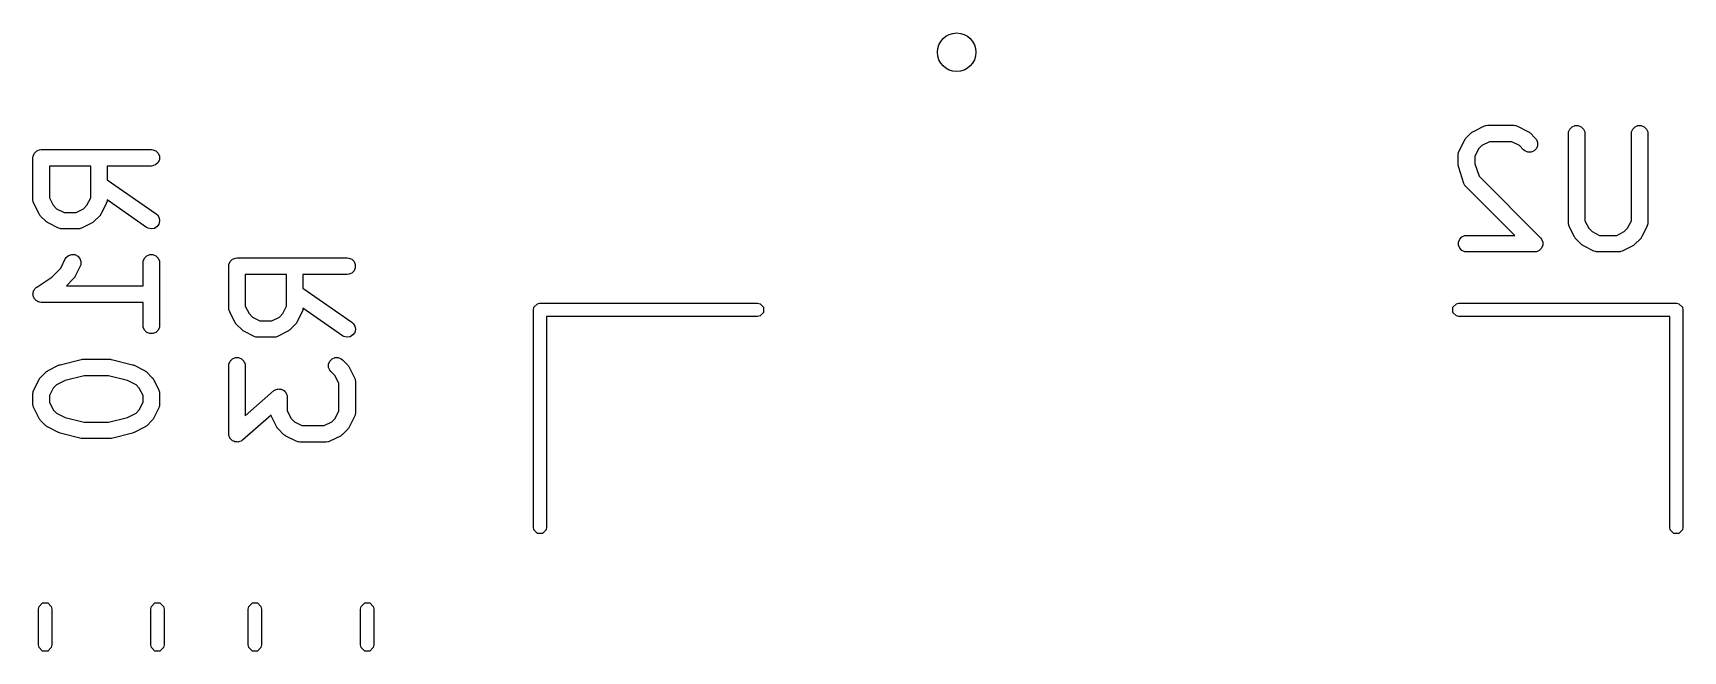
# Model space of a CAD drawing. Extents: x 0.01 to 1.15, y -0.01 to 0.6.
# Drawn here: x 0.556 to 1.146, y 0.376 to 0.597 of the extents above; entities that cross this region are included whole.
import ezdxf

# ---------------------------------------------------------------- set-up
doc = ezdxf.new("R2010")
doc.units = 0
doc.header["$MEASUREMENT"] = 0
doc.layers.add('BLACK', color=7, linetype='CONTINUOUS')

msp = doc.modelspace()

# ---------------------------------------------------------------- linework, layer by layer
at = {"layer": 'BLACK', "linetype": 'CONTINUOUS'}
for p, q in [((1.06792, 0.5598), (1.06979, 0.56168)), ((1.06979, 0.56168), (1.07002, 0.56186)), ((1.07002, 0.56186), (1.07007, 0.56192)), ((1.07007, 0.56192), (1.07016, 0.56198)), ((1.07016, 0.56198), (1.07024, 0.56204)), ((1.07024, 0.56204), (1.07031, 0.56207)), ((1.07031, 0.56207), (1.07056, 0.56223)), ((1.07056, 0.56223), (1.07431, 0.5641)), ((1.07431, 0.5641), (1.07485, 0.56431)), ((1.07485, 0.56431), (1.07495, 0.56432)), ((1.07495, 0.56432), (1.07505, 0.56436)), ((1.07505, 0.56436), (1.07563, 0.56442)), ((1.07563, 0.56442), (1.085, 0.56442)), ((1.085, 0.56442), (1.08558, 0.56436)), ((1.08558, 0.56436), (1.08568, 0.56432)), ((1.08568, 0.56432), (1.08578, 0.56431)), ((1.08578, 0.56431), (1.08632, 0.5641)), ((1.08632, 0.5641), (1.09007, 0.56223)), ((1.09007, 0.56223), (1.09032, 0.56207)), ((1.09032, 0.56207), (1.09039, 0.56204)), ((1.09039, 0.56204), (1.09047, 0.56198)), ((1.09047, 0.56198), (1.09056, 0.56192)), ((1.09056, 0.56192), (1.09061, 0.56186)), ((1.09061, 0.56186), (1.09084, 0.56168)), ((1.09084, 0.56168), (1.09271, 0.5598)), ((1.10455, 0.56146), (1.1046, 0.56204)), ((1.10455, 0.52959), (1.10455, 0.56146)), ((1.1046, 0.56204), (1.10504, 0.5631)), ((1.10504, 0.5631), (1.10586, 0.56392)), ((1.10586, 0.56392), (1.10692, 0.56436)), ((1.10692, 0.56436), (1.10808, 0.56436)), ((1.10808, 0.56436), (1.10914, 0.56392)), ((1.10914, 0.56392), (1.10995, 0.5631)), ((1.10995, 0.5631), (1.1104, 0.56204)), ((1.1104, 0.56204), (1.11045, 0.56146)), ((1.11045, 0.56146), (1.11045, 0.53029)), ((1.12704, 0.56146), (1.1271, 0.56204)), ((1.12704, 0.53029), (1.12704, 0.56146)), ((1.1271, 0.56204), (1.12754, 0.5631)), ((1.12754, 0.5631), (1.12836, 0.56392)), ((1.12836, 0.56392), (1.12942, 0.56436)), ((1.12942, 0.56436), (1.13057, 0.56436)), ((1.13057, 0.56436), (1.13164, 0.56392)), ((1.13164, 0.56392), (1.13245, 0.5631)), ((1.13245, 0.5631), (1.13289, 0.56204)), ((1.13289, 0.56204), (1.13295, 0.56146)), ((1.13295, 0.56146), (1.13295, 0.52959)), ((0.55608, 0.55445), (0.5569, 0.55526)), ((0.5569, 0.55526), (0.55796, 0.5557)), ((0.55796, 0.5557), (0.55854, 0.55576)), ((0.55854, 0.55576), (0.59791, 0.55576)), ((0.59791, 0.55576), (0.59848, 0.5557)), ((0.59848, 0.5557), (0.59955, 0.55526)), ((0.59955, 0.55526), (0.60036, 0.55445)), ((1.06518, 0.55396), (1.06523, 0.55454)), ((1.06523, 0.55454), (1.06527, 0.55464)), ((1.06527, 0.55464), (1.06528, 0.55474)), ((1.06528, 0.55474), (1.06549, 0.55529)), ((1.06549, 0.55529), (1.06736, 0.55903)), ((1.06736, 0.55903), (1.06752, 0.55928)), ((1.06752, 0.55928), (1.06755, 0.55935)), ((1.06755, 0.55935), (1.06762, 0.55944)), ((1.06762, 0.55944), (1.06767, 0.55952)), ((1.06767, 0.55952), (1.06773, 0.55958)), ((1.06773, 0.55958), (1.06792, 0.5598)), ((1.07243, 0.55597), (1.07108, 0.55327)), ((1.07363, 0.55716), (1.07243, 0.55597)), ((1.07633, 0.55851), (1.07363, 0.55716)), ((1.0843, 0.55851), (1.07633, 0.55851)), ((1.087, 0.55716), (1.0843, 0.55851)), ((1.08854, 0.55563), (1.087, 0.55716)), ((1.08899, 0.55526), (1.08854, 0.55563)), ((1.09005, 0.55482), (1.08899, 0.55526)), ((1.0912, 0.55482), (1.09005, 0.55482)), ((1.09227, 0.55526), (1.0912, 0.55482)), ((1.09308, 0.55607), (1.09227, 0.55526)), ((1.09271, 0.5598), (1.09308, 0.55935)), ((1.09308, 0.55935), (1.09352, 0.55829)), ((1.09352, 0.55714), (1.09308, 0.55607)), ((1.09352, 0.55829), (1.09352, 0.55714)), ((0.55558, 0.55281), (0.55564, 0.55338)), ((0.55558, 0.53781), (0.55558, 0.55281)), ((0.55564, 0.55338), (0.55608, 0.55445)), ((0.57621, 0.54985), (0.56149, 0.54985)), ((0.56149, 0.54985), (0.56149, 0.53851)), ((0.57621, 0.53851), (0.57621, 0.54985)), ((0.59791, 0.54985), (0.58211, 0.54985)), ((0.58211, 0.54985), (0.58211, 0.54497)), ((0.59848, 0.54991), (0.59791, 0.54985)), ((0.59955, 0.55035), (0.59848, 0.54991)), ((0.60036, 0.55117), (0.59955, 0.55035)), ((0.60036, 0.55445), (0.6008, 0.55338)), ((0.6008, 0.55223), (0.60036, 0.55117)), ((0.6008, 0.55338), (0.6008, 0.55223)), ((1.06518, 0.55022), (1.06518, 0.55396)), ((1.0652, 0.54992), (1.06518, 0.55022)), ((1.0652, 0.54985), (1.0652, 0.54992)), ((1.06522, 0.54974), (1.0652, 0.54985)), ((1.06523, 0.54964), (1.06522, 0.54974)), ((1.06526, 0.54957), (1.06523, 0.54964)), ((1.06533, 0.54928), (1.06526, 0.54957)), ((1.0672, 0.54366), (1.06533, 0.54928)), ((1.07108, 0.55327), (1.07108, 0.55069)), ((1.07108, 0.55069), (1.07258, 0.54619)), ((0.58211, 0.54497), (0.5996, 0.53273)), ((1.06744, 0.54313), (1.0672, 0.54366)), ((1.06751, 0.54305), (1.06744, 0.54313)), ((1.06755, 0.54295), (1.06751, 0.54305)), ((1.06792, 0.5425), (1.06755, 0.54295)), ((1.07258, 0.54619), (1.09459, 0.52418)), ((0.55564, 0.53723), (0.55558, 0.53781)), ((0.55568, 0.53713), (0.55564, 0.53723)), ((0.55569, 0.53703), (0.55568, 0.53713)), ((0.5559, 0.53649), (0.55569, 0.53703)), ((0.56149, 0.53851), (0.56284, 0.53581)), ((0.57486, 0.53581), (0.57621, 0.53851)), ((0.58201, 0.53703), (0.5818, 0.53649)), ((0.58205, 0.53723), (0.58201, 0.53713)), ((0.58201, 0.53713), (0.58201, 0.53703)), ((0.58211, 0.53776), (0.58205, 0.53723)), ((0.59621, 0.52789), (0.58211, 0.53776)), ((1.08537, 0.52505), (1.06792, 0.5425)), ((0.55777, 0.53274), (0.5559, 0.53649)), ((0.55793, 0.53249), (0.55777, 0.53274)), ((0.55796, 0.53242), (0.55793, 0.53249)), ((0.55802, 0.53234), (0.55796, 0.53242)), ((0.55808, 0.53225), (0.55802, 0.53234)), ((0.55814, 0.5322), (0.55808, 0.53225)), ((0.55832, 0.53197), (0.55814, 0.5322)), ((0.5602, 0.5301), (0.55832, 0.53197)), ((0.56284, 0.53581), (0.56403, 0.53461)), ((0.56403, 0.53461), (0.56673, 0.53326)), ((0.56673, 0.53326), (0.57096, 0.53326)), ((0.57096, 0.53326), (0.57366, 0.53461)), ((0.57366, 0.53461), (0.57486, 0.53581)), ((0.57937, 0.53197), (0.5775, 0.5301)), ((0.57956, 0.5322), (0.57937, 0.53197)), ((0.57962, 0.53225), (0.57956, 0.5322)), ((0.57967, 0.53234), (0.57962, 0.53225)), ((0.57974, 0.53242), (0.57967, 0.53234)), ((0.57977, 0.53249), (0.57974, 0.53242)), ((0.57992, 0.53274), (0.57977, 0.53249)), ((0.5818, 0.53649), (0.57992, 0.53274)), ((0.5996, 0.53273), (0.60004, 0.53235)), ((0.60004, 0.53235), (0.60066, 0.53138)), ((0.60066, 0.53138), (0.60086, 0.53025)), ((0.56042, 0.52991), (0.5602, 0.5301)), ((0.56048, 0.52985), (0.56042, 0.52991)), ((0.56056, 0.5298), (0.56048, 0.52985)), ((0.56065, 0.52973), (0.56056, 0.5298)), ((0.56072, 0.5297), (0.56065, 0.52973)), ((0.56097, 0.52954), (0.56072, 0.5297)), ((0.56471, 0.52767), (0.56097, 0.52954)), ((0.56526, 0.52746), (0.56471, 0.52767)), ((0.56536, 0.52745), (0.56526, 0.52746)), ((0.56546, 0.52741), (0.56536, 0.52745)), ((0.56604, 0.52736), (0.56546, 0.52741)), ((0.57166, 0.52736), (0.56604, 0.52736)), ((0.57224, 0.52741), (0.57166, 0.52736)), ((0.57233, 0.52745), (0.57224, 0.52741)), ((0.57244, 0.52746), (0.57233, 0.52745)), ((0.57298, 0.52767), (0.57244, 0.52746)), ((0.57673, 0.52954), (0.57298, 0.52767)), ((0.57698, 0.5297), (0.57673, 0.52954)), ((0.57705, 0.52973), (0.57698, 0.5297)), ((0.57713, 0.5298), (0.57705, 0.52973)), ((0.57722, 0.52985), (0.57713, 0.5298)), ((0.57727, 0.52991), (0.57722, 0.52985)), ((0.5775, 0.5301), (0.57727, 0.52991)), ((0.59672, 0.52761), (0.59621, 0.52789)), ((0.59784, 0.52736), (0.59672, 0.52761)), ((0.59898, 0.52756), (0.59784, 0.52736)), ((0.59995, 0.52818), (0.59898, 0.52756)), ((0.60061, 0.52912), (0.59995, 0.52818)), ((0.60086, 0.53025), (0.60061, 0.52912)), ((1.06755, 0.52499), (1.06813, 0.52505)), ((1.06813, 0.52505), (1.08537, 0.52505)), ((1.1046, 0.52902), (1.10455, 0.52959)), ((1.10464, 0.52892), (1.1046, 0.52902)), ((1.10465, 0.52881), (1.10464, 0.52892)), ((1.10486, 0.52827), (1.10465, 0.52881)), ((1.10673, 0.52452), (1.10486, 0.52827)), ((1.11045, 0.53029), (1.1118, 0.52759)), ((1.1118, 0.52759), (1.113, 0.5264)), ((1.113, 0.5264), (1.1157, 0.52505)), ((1.1157, 0.52505), (1.1218, 0.52505)), ((1.1218, 0.52505), (1.1245, 0.5264)), ((1.1245, 0.5264), (1.12569, 0.52759)), ((1.12569, 0.52759), (1.12704, 0.53029)), ((1.13264, 0.52827), (1.13076, 0.52452)), ((1.13284, 0.52881), (1.13264, 0.52827)), ((1.13285, 0.52892), (1.13284, 0.52881)), ((1.13289, 0.52902), (1.13285, 0.52892)), ((1.13295, 0.52959), (1.13289, 0.52902)), ((1.06523, 0.52267), (1.06567, 0.52373)), ((1.06523, 0.52152), (1.06523, 0.52267)), ((1.06567, 0.52045), (1.06523, 0.52152)), ((1.06567, 0.52373), (1.06649, 0.52455)), ((1.06649, 0.51964), (1.06567, 0.52045)), ((1.06649, 0.52455), (1.06755, 0.52499)), ((1.06755, 0.5192), (1.06649, 0.51964)), ((1.06813, 0.51914), (1.06755, 0.5192)), ((1.0925, 0.51914), (1.06813, 0.51914)), ((1.09308, 0.5192), (1.0925, 0.51914)), ((1.09339, 0.51933), (1.09308, 0.5192)), ((1.09414, 0.51964), (1.09339, 0.51933)), ((1.09496, 0.52045), (1.09414, 0.51964)), ((1.09459, 0.52418), (1.09496, 0.52373)), ((1.09496, 0.52373), (1.0954, 0.52267)), ((1.0954, 0.52152), (1.09496, 0.52045)), ((1.0954, 0.52267), (1.0954, 0.52152)), ((1.10689, 0.52427), (1.10673, 0.52452)), ((1.10692, 0.5242), (1.10689, 0.52427)), ((1.10699, 0.52412), (1.10692, 0.5242)), ((1.10704, 0.52403), (1.10699, 0.52412)), ((1.1071, 0.52398), (1.10704, 0.52403)), ((1.10729, 0.52376), (1.1071, 0.52398)), ((1.10916, 0.52188), (1.10729, 0.52376)), ((1.10939, 0.52169), (1.10916, 0.52188)), ((1.10944, 0.52164), (1.10939, 0.52169)), ((1.10953, 0.52158), (1.10944, 0.52164)), ((1.10961, 0.52151), (1.10953, 0.52158)), ((1.10968, 0.52148), (1.10961, 0.52151)), ((1.10993, 0.52133), (1.10968, 0.52148)), ((1.11368, 0.51945), (1.10993, 0.52133)), ((1.11422, 0.51925), (1.11368, 0.51945)), ((1.11432, 0.51924), (1.11422, 0.51925)), ((1.11442, 0.5192), (1.11432, 0.51924)), ((1.115, 0.51914), (1.11442, 0.5192)), ((1.1225, 0.51914), (1.115, 0.51914)), ((1.12307, 0.5192), (1.1225, 0.51914)), ((1.12317, 0.51924), (1.12307, 0.5192)), ((1.12328, 0.51925), (1.12317, 0.51924)), ((1.12382, 0.51945), (1.12328, 0.51925)), ((1.12757, 0.52133), (1.12382, 0.51945)), ((1.12782, 0.52148), (1.12757, 0.52133)), ((1.12789, 0.52151), (1.12782, 0.52148)), ((1.12797, 0.52158), (1.12789, 0.52151)), ((1.12806, 0.52164), (1.12797, 0.52158)), ((1.12811, 0.52169), (1.12806, 0.52164)), ((1.12833, 0.52188), (1.12811, 0.52169)), ((1.13021, 0.52376), (1.12833, 0.52188)), ((1.1304, 0.52398), (1.13021, 0.52376)), ((1.13045, 0.52403), (1.1304, 0.52398)), ((1.13051, 0.52412), (1.13045, 0.52403)), ((1.13058, 0.5242), (1.13051, 0.52412)), ((1.13061, 0.52427), (1.13058, 0.5242)), ((1.13076, 0.52452), (1.13061, 0.52427)), ((0.56228, 0.51011), (0.56548, 0.51331)), ((0.56548, 0.51331), (0.56714, 0.51663)), ((0.56714, 0.51663), (0.56745, 0.51712)), ((0.56745, 0.51712), (0.56832, 0.51788)), ((0.56832, 0.51788), (0.56942, 0.51824)), ((0.56942, 0.51824), (0.57056, 0.51816)), ((0.57243, 0.51399), (0.57055, 0.51024)), ((0.57056, 0.51816), (0.5716, 0.51764)), ((0.5716, 0.51764), (0.57235, 0.51677)), ((0.57235, 0.51677), (0.57271, 0.51568)), ((0.57263, 0.51453), (0.57243, 0.51399)), ((0.57271, 0.51568), (0.57263, 0.51453)), ((0.59495, 0.51531), (0.59501, 0.51589)), ((0.59495, 0.50702), (0.59495, 0.51531)), ((0.59501, 0.51589), (0.59545, 0.51695)), ((0.59545, 0.51695), (0.59627, 0.51777)), ((0.59627, 0.51777), (0.59733, 0.51821)), ((0.59733, 0.51821), (0.59848, 0.51821)), ((0.59848, 0.51821), (0.59955, 0.51777)), ((0.59955, 0.51777), (0.60036, 0.51695)), ((0.60036, 0.51695), (0.6008, 0.51589)), ((0.6008, 0.51589), (0.60086, 0.51531)), ((0.60086, 0.51531), (0.60086, 0.49281)), ((0.62558, 0.51406), (0.62564, 0.51463)), ((0.62558, 0.49906), (0.62558, 0.51406)), ((0.62564, 0.51463), (0.62608, 0.5157)), ((0.62608, 0.5157), (0.6269, 0.51651)), ((0.6269, 0.51651), (0.62796, 0.51695)), ((0.62796, 0.51695), (0.62854, 0.51701)), ((0.62854, 0.51701), (0.66791, 0.51701)), ((0.66791, 0.51701), (0.66848, 0.51695)), ((0.66848, 0.51695), (0.66955, 0.51651)), ((0.66955, 0.51651), (0.67036, 0.5157)), ((0.67036, 0.5157), (0.6708, 0.51463)), ((0.6708, 0.51348), (0.67036, 0.51242)), ((0.6708, 0.51463), (0.6708, 0.51348)), ((0.5569, 0.50652), (0.56228, 0.51011)), ((0.57, 0.50947), (0.56754, 0.50702)), ((0.57018, 0.5097), (0.57, 0.50947)), ((0.57024, 0.50975), (0.57018, 0.5097)), ((0.5703, 0.50984), (0.57024, 0.50975)), ((0.57037, 0.50992), (0.5703, 0.50984)), ((0.57039, 0.50999), (0.57037, 0.50992)), ((0.57055, 0.51024), (0.57039, 0.50999)), ((0.64621, 0.51111), (0.63149, 0.51111)), ((0.63149, 0.51111), (0.63149, 0.49976)), ((0.64621, 0.49976), (0.64621, 0.51111)), ((0.66791, 0.51111), (0.65211, 0.51111)), ((0.65211, 0.51111), (0.65211, 0.50622)), ((0.66848, 0.51116), (0.66791, 0.51111)), ((0.66955, 0.5116), (0.66848, 0.51116)), ((0.67036, 0.51242), (0.66955, 0.5116)), ((0.55558, 0.50407), (0.55564, 0.50435)), ((0.55564, 0.50378), (0.55558, 0.50407)), ((0.55564, 0.50464), (0.55575, 0.50491)), ((0.55564, 0.50435), (0.55564, 0.50464)), ((0.55564, 0.50349), (0.55564, 0.50378)), ((0.55575, 0.50322), (0.55564, 0.50349)), ((0.55575, 0.50491), (0.55581, 0.5052)), ((0.55581, 0.50294), (0.55575, 0.50322)), ((0.55581, 0.5052), (0.55597, 0.50544)), ((0.55597, 0.50269), (0.55581, 0.50294)), ((0.55597, 0.50544), (0.55608, 0.5057)), ((0.55608, 0.50242), (0.55597, 0.50269)), ((0.55608, 0.5057), (0.55629, 0.50591)), ((0.55629, 0.50222), (0.55608, 0.50242)), ((0.55629, 0.50591), (0.55645, 0.50615)), ((0.55645, 0.50198), (0.55629, 0.50222)), ((0.55645, 0.50615), (0.55689, 0.50652)), ((0.55669, 0.50181), (0.55645, 0.50198)), ((0.5569, 0.50161), (0.55669, 0.50181)), ((0.55689, 0.50652), (0.5569, 0.50652)), ((0.5569, 0.50652), (0.5569, 0.50652)), ((0.5569, 0.50652), (0.5569, 0.50652)), ((0.55716, 0.5015), (0.5569, 0.50161)), ((0.5574, 0.50134), (0.55716, 0.5015)), ((0.56754, 0.50702), (0.59495, 0.50702)), ((0.65211, 0.50622), (0.6696, 0.49398)), ((0.55769, 0.50128), (0.5574, 0.50134)), ((0.55796, 0.50117), (0.55769, 0.50128)), ((0.55853, 0.50111), (0.55796, 0.50117)), ((0.55854, 0.50111), (0.55853, 0.50111)), ((0.55853, 0.50111), (0.55853, 0.50111)), ((0.55853, 0.50111), (0.55853, 0.50111)), ((0.59495, 0.50111), (0.55854, 0.50111)), ((0.59495, 0.49281), (0.59495, 0.50111)), ((0.62564, 0.49848), (0.62558, 0.49906)), ((0.62568, 0.49839), (0.62564, 0.49848)), ((0.62569, 0.49828), (0.62568, 0.49839)), ((0.6259, 0.49774), (0.62569, 0.49828)), ((0.62777, 0.49399), (0.6259, 0.49774)), ((0.63149, 0.49976), (0.63284, 0.49706)), ((0.63284, 0.49706), (0.63403, 0.49586)), ((0.63403, 0.49586), (0.63673, 0.49451)), ((0.64096, 0.49451), (0.64366, 0.49586)), ((0.64366, 0.49586), (0.64486, 0.49706)), ((0.64486, 0.49706), (0.64621, 0.49976)), ((0.6518, 0.49774), (0.64992, 0.49399)), ((0.65201, 0.49828), (0.6518, 0.49774)), ((0.65205, 0.49848), (0.65201, 0.49839)), ((0.65201, 0.49839), (0.65201, 0.49828)), ((0.65211, 0.49902), (0.65205, 0.49848)), ((0.66621, 0.48914), (0.65211, 0.49902)), ((0.73449, 0.49843), (0.73467, 0.49933)), ((0.73449, 0.42067), (0.73449, 0.49843)), ((0.73467, 0.49933), (0.73595, 0.50061)), ((0.73595, 0.50061), (0.73685, 0.50079)), ((0.73685, 0.50079), (0.81461, 0.50079)), ((0.81461, 0.49606), (0.73921, 0.49606)), ((0.73921, 0.49606), (0.73921, 0.42067)), ((0.81461, 0.50079), (0.81551, 0.50061)), ((0.81551, 0.49624), (0.81461, 0.49606)), ((0.81551, 0.50061), (0.81679, 0.49933)), ((0.81679, 0.49752), (0.81551, 0.49624)), ((0.81679, 0.49933), (0.81679, 0.49752)), ((1.06321, 0.49933), (1.06449, 0.50061)), ((1.06321, 0.49752), (1.06321, 0.49933)), ((1.06449, 0.49624), (1.06321, 0.49752)), ((1.06449, 0.50061), (1.06539, 0.50079)), ((1.06539, 0.49606), (1.06449, 0.49624)), ((1.06539, 0.50079), (1.14315, 0.50079)), ((1.14079, 0.49606), (1.06539, 0.49606)), ((1.14079, 0.42067), (1.14079, 0.49606)), ((1.14315, 0.50079), (1.14405, 0.50061)), ((1.14405, 0.50061), (1.14533, 0.49933)), ((1.14533, 0.49933), (1.14551, 0.49843)), ((1.14551, 0.49843), (1.14551, 0.42067)), ((0.59501, 0.49224), (0.59495, 0.49281)), ((0.59545, 0.49117), (0.59501, 0.49224)), ((0.59627, 0.49036), (0.59545, 0.49117)), ((0.59733, 0.48992), (0.59627, 0.49036)), ((0.59848, 0.48992), (0.59733, 0.48992)), ((0.59955, 0.49036), (0.59848, 0.48992)), ((0.60036, 0.49117), (0.59955, 0.49036)), ((0.6008, 0.49224), (0.60036, 0.49117)), ((0.60086, 0.49281), (0.6008, 0.49224)), ((0.62793, 0.49374), (0.62777, 0.49399)), ((0.62796, 0.49367), (0.62793, 0.49374)), ((0.62802, 0.49359), (0.62796, 0.49367)), ((0.62808, 0.4935), (0.62802, 0.49359)), ((0.62814, 0.49345), (0.62808, 0.4935)), ((0.62832, 0.49322), (0.62814, 0.49345)), ((0.6302, 0.49135), (0.62832, 0.49322)), ((0.63042, 0.49116), (0.6302, 0.49135)), ((0.63048, 0.4911), (0.63042, 0.49116)), ((0.63056, 0.49105), (0.63048, 0.4911)), ((0.63065, 0.49098), (0.63056, 0.49105)), ((0.63072, 0.49095), (0.63065, 0.49098)), ((0.63097, 0.4908), (0.63072, 0.49095)), ((0.63471, 0.48892), (0.63097, 0.4908)), ((0.63673, 0.49451), (0.64096, 0.49451)), ((0.64673, 0.4908), (0.64298, 0.48892)), ((0.64698, 0.49095), (0.64673, 0.4908)), ((0.64705, 0.49098), (0.64698, 0.49095)), ((0.64713, 0.49105), (0.64705, 0.49098)), ((0.64722, 0.4911), (0.64713, 0.49105)), ((0.64727, 0.49116), (0.64722, 0.4911)), ((0.6475, 0.49135), (0.64727, 0.49116)), ((0.64937, 0.49322), (0.6475, 0.49135)), ((0.64956, 0.49345), (0.64937, 0.49322)), ((0.64962, 0.4935), (0.64956, 0.49345)), ((0.64967, 0.49359), (0.64962, 0.4935)), ((0.64974, 0.49367), (0.64967, 0.49359)), ((0.64977, 0.49374), (0.64974, 0.49367)), ((0.64992, 0.49399), (0.64977, 0.49374)), ((0.6696, 0.49398), (0.67004, 0.4936)), ((0.67061, 0.49037), (0.66995, 0.48943)), ((0.67004, 0.4936), (0.67066, 0.49263)), ((0.67086, 0.4915), (0.67061, 0.49037)), ((0.67066, 0.49263), (0.67086, 0.4915)), ((0.63526, 0.48871), (0.63471, 0.48892)), ((0.63536, 0.48871), (0.63526, 0.48871)), ((0.63546, 0.48867), (0.63536, 0.48871)), ((0.63604, 0.48861), (0.63546, 0.48867)), ((0.64166, 0.48861), (0.63604, 0.48861)), ((0.64224, 0.48867), (0.64166, 0.48861)), ((0.64233, 0.48871), (0.64224, 0.48867)), ((0.64244, 0.48871), (0.64233, 0.48871)), ((0.64298, 0.48892), (0.64244, 0.48871)), ((0.66672, 0.48886), (0.66621, 0.48914)), ((0.66784, 0.48861), (0.66672, 0.48886)), ((0.66898, 0.48881), (0.66784, 0.48861)), ((0.66995, 0.48943), (0.66898, 0.48881)), ((0.56097, 0.47671), (0.56471, 0.47858)), ((0.56471, 0.47858), (0.56476, 0.4786)), ((0.56476, 0.4786), (0.56477, 0.47861)), ((0.56477, 0.47861), (0.56502, 0.4787)), ((0.56502, 0.4787), (0.56526, 0.47879)), ((0.56526, 0.47879), (0.56528, 0.47879)), ((0.56528, 0.47879), (0.56532, 0.47881)), ((0.56532, 0.47881), (0.57282, 0.48068)), ((0.57282, 0.48068), (0.57292, 0.4807)), ((0.57292, 0.4807), (0.57296, 0.48071)), ((0.57296, 0.48071), (0.57318, 0.48073)), ((0.57318, 0.48073), (0.57339, 0.48077)), ((0.57339, 0.48077), (0.57343, 0.48076)), ((0.57343, 0.48076), (0.57353, 0.48077)), ((0.57353, 0.48077), (0.58291, 0.48077)), ((0.58291, 0.48077), (0.58301, 0.48076)), ((0.58301, 0.48076), (0.58305, 0.48077)), ((0.58305, 0.48077), (0.58327, 0.48073)), ((0.58327, 0.48073), (0.58348, 0.48071)), ((0.58348, 0.48071), (0.58352, 0.4807)), ((0.58352, 0.4807), (0.58362, 0.48068)), ((0.58362, 0.48068), (0.59112, 0.47881)), ((0.59112, 0.47881), (0.59117, 0.47879)), ((0.59117, 0.47879), (0.59119, 0.47879)), ((0.59119, 0.47879), (0.59143, 0.4787)), ((0.59143, 0.4787), (0.59167, 0.47861)), ((0.59167, 0.47861), (0.59169, 0.4786)), ((0.59169, 0.4786), (0.59173, 0.47858)), ((0.59173, 0.47858), (0.59548, 0.47671)), ((0.62558, 0.47844), (0.62564, 0.47901)), ((0.62558, 0.45407), (0.62558, 0.47844)), ((0.62564, 0.47901), (0.62608, 0.48008)), ((0.62608, 0.48008), (0.6269, 0.48089)), ((0.6269, 0.48089), (0.62796, 0.48133)), ((0.62796, 0.48133), (0.62911, 0.48133)), ((0.62911, 0.48133), (0.63018, 0.48089)), ((0.63018, 0.48089), (0.63099, 0.48008)), ((0.63099, 0.48008), (0.63143, 0.47901)), ((0.63143, 0.47901), (0.63149, 0.47844)), ((0.63149, 0.47844), (0.63149, 0.46057)), ((0.66126, 0.47901), (0.6617, 0.48008)), ((0.66126, 0.47786), (0.66126, 0.47901)), ((0.6617, 0.4768), (0.66126, 0.47786)), ((0.6617, 0.48008), (0.66252, 0.48089)), ((0.66252, 0.48089), (0.66358, 0.48133)), ((0.66358, 0.48133), (0.66473, 0.48133)), ((0.66473, 0.48133), (0.6658, 0.48089)), ((0.6658, 0.48089), (0.66624, 0.48053)), ((0.66624, 0.48053), (0.66812, 0.47865)), ((0.66812, 0.47865), (0.66831, 0.47843)), ((0.66831, 0.47843), (0.66836, 0.47837)), ((0.66836, 0.47837), (0.66842, 0.47829)), ((0.66842, 0.47829), (0.66849, 0.4782)), ((0.66849, 0.4782), (0.66852, 0.47813)), ((0.66852, 0.47813), (0.66867, 0.47788)), ((0.66867, 0.47788), (0.67055, 0.47413)), ((0.5559, 0.46976), (0.55777, 0.47351)), ((0.55777, 0.47351), (0.55793, 0.47376)), ((0.55793, 0.47376), (0.55796, 0.47383)), ((0.55796, 0.47383), (0.55802, 0.47391)), ((0.55802, 0.47391), (0.55808, 0.474)), ((0.55808, 0.474), (0.55814, 0.47405)), ((0.55814, 0.47405), (0.55832, 0.47428)), ((0.55832, 0.47428), (0.5602, 0.47615)), ((0.5602, 0.47615), (0.56042, 0.47634)), ((0.56042, 0.47634), (0.56048, 0.4764)), ((0.56048, 0.4764), (0.56056, 0.47646)), ((0.56056, 0.47646), (0.56065, 0.47652)), ((0.56065, 0.47652), (0.56072, 0.47655)), ((0.56072, 0.47655), (0.56097, 0.47671)), ((0.56707, 0.47316), (0.56403, 0.47164)), ((0.5739, 0.47486), (0.56707, 0.47316)), ((0.58254, 0.47486), (0.5739, 0.47486)), ((0.58938, 0.47316), (0.58254, 0.47486)), ((0.59241, 0.47164), (0.58938, 0.47316)), ((0.59548, 0.47671), (0.59573, 0.47655)), ((0.59573, 0.47655), (0.5958, 0.47652)), ((0.5958, 0.47652), (0.59588, 0.47646)), ((0.59588, 0.47646), (0.59597, 0.4764)), ((0.59597, 0.4764), (0.59602, 0.47634)), ((0.59602, 0.47634), (0.59624, 0.47615)), ((0.59624, 0.47615), (0.59812, 0.47428)), ((0.59812, 0.47428), (0.59831, 0.47405)), ((0.59831, 0.47405), (0.59836, 0.474)), ((0.59836, 0.474), (0.59842, 0.47391)), ((0.59842, 0.47391), (0.59849, 0.47383)), ((0.59849, 0.47383), (0.59852, 0.47376)), ((0.59852, 0.47376), (0.59867, 0.47351)), ((0.59867, 0.47351), (0.60055, 0.46976)), ((0.66207, 0.47635), (0.6617, 0.4768)), ((0.6636, 0.47481), (0.66207, 0.47635)), ((0.66495, 0.47212), (0.6636, 0.47481)), ((0.66495, 0.46226), (0.66495, 0.47212)), ((0.67055, 0.47413), (0.67075, 0.47359)), ((0.67075, 0.47359), (0.67076, 0.47349)), ((0.67076, 0.47349), (0.6708, 0.47339)), ((0.6708, 0.47339), (0.67086, 0.47281)), ((0.67086, 0.47281), (0.67086, 0.46157)), ((0.55558, 0.46844), (0.55564, 0.46902)), ((0.55558, 0.46469), (0.55558, 0.46844)), ((0.55564, 0.46902), (0.55568, 0.46912)), ((0.55568, 0.46912), (0.55569, 0.46922)), ((0.55569, 0.46922), (0.5559, 0.46976)), ((0.56284, 0.47044), (0.56149, 0.46775)), ((0.56149, 0.46775), (0.56149, 0.46539)), ((0.56403, 0.47164), (0.56284, 0.47044)), ((0.5936, 0.47044), (0.59241, 0.47164)), ((0.59495, 0.46775), (0.5936, 0.47044)), ((0.59495, 0.46539), (0.59495, 0.46775)), ((0.60055, 0.46976), (0.60075, 0.46922)), ((0.60075, 0.46922), (0.60076, 0.46912)), ((0.60076, 0.46912), (0.6008, 0.46902)), ((0.6008, 0.46902), (0.60086, 0.46844)), ((0.60086, 0.46844), (0.60086, 0.46469)), ((0.63149, 0.46057), (0.64159, 0.46941)), ((0.64159, 0.46941), (0.64184, 0.46959)), ((0.64184, 0.46959), (0.64189, 0.46964)), ((0.64189, 0.46964), (0.64195, 0.46967)), ((0.64195, 0.46967), (0.64206, 0.46975)), ((0.64206, 0.46975), (0.64251, 0.4699)), ((0.64251, 0.4699), (0.64296, 0.47009)), ((0.64296, 0.47009), (0.64306, 0.47009)), ((0.64306, 0.47009), (0.64315, 0.47012)), ((0.64315, 0.47012), (0.64363, 0.47009)), ((0.64363, 0.47009), (0.64411, 0.47009)), ((0.64411, 0.47009), (0.6442, 0.47005)), ((0.6442, 0.47005), (0.6443, 0.47004)), ((0.6443, 0.47004), (0.64473, 0.46983)), ((0.64473, 0.46983), (0.64517, 0.46964)), ((0.64517, 0.46964), (0.64525, 0.46957)), ((0.64525, 0.46957), (0.64533, 0.46953)), ((0.64533, 0.46953), (0.64565, 0.46917)), ((0.64565, 0.46917), (0.64599, 0.46883)), ((0.64599, 0.46883), (0.64603, 0.46874)), ((0.64603, 0.46874), (0.64609, 0.46866)), ((0.64609, 0.46866), (0.64625, 0.46821)), ((0.64625, 0.46821), (0.64643, 0.46777)), ((0.64643, 0.46777), (0.64644, 0.46763)), ((0.64644, 0.46763), (0.64646, 0.46757)), ((0.64646, 0.46757), (0.64646, 0.46749)), ((0.64646, 0.46749), (0.64649, 0.46719)), ((0.64649, 0.46719), (0.64649, 0.46226)), ((0.55564, 0.46412), (0.55558, 0.46469)), ((0.55568, 0.46402), (0.55564, 0.46412)), ((0.55569, 0.46391), (0.55568, 0.46402)), ((0.5559, 0.46337), (0.55569, 0.46391)), ((0.55777, 0.45962), (0.5559, 0.46337)), ((0.56149, 0.46539), (0.56284, 0.46269)), ((0.56284, 0.46269), (0.56403, 0.46149)), ((0.56403, 0.46149), (0.56707, 0.45998)), ((0.58938, 0.45998), (0.59241, 0.46149)), ((0.59241, 0.46149), (0.5936, 0.46269)), ((0.5936, 0.46269), (0.59495, 0.46539)), ((0.60055, 0.46337), (0.59867, 0.45962)), ((0.60075, 0.46391), (0.60055, 0.46337)), ((0.60076, 0.46402), (0.60075, 0.46391)), ((0.6008, 0.46412), (0.60076, 0.46402)), ((0.60086, 0.46469), (0.6008, 0.46412)), ((0.64069, 0.46078), (0.63048, 0.45184)), ((0.64089, 0.46024), (0.64069, 0.46078)), ((0.64277, 0.4565), (0.64089, 0.46024)), ((0.64649, 0.46226), (0.64784, 0.45957)), ((0.6636, 0.45957), (0.66495, 0.46226)), ((0.67055, 0.46024), (0.66867, 0.4565)), ((0.67075, 0.46079), (0.67055, 0.46024)), ((0.67076, 0.46089), (0.67075, 0.46079)), ((0.6708, 0.46099), (0.67076, 0.46089)), ((0.67086, 0.46157), (0.6708, 0.46099)), ((0.55793, 0.45937), (0.55777, 0.45962)), ((0.55796, 0.4593), (0.55793, 0.45937)), ((0.55802, 0.45922), (0.55796, 0.4593)), ((0.55808, 0.45913), (0.55802, 0.45922)), ((0.55814, 0.45908), (0.55808, 0.45913)), ((0.55832, 0.45886), (0.55814, 0.45908)), ((0.5602, 0.45698), (0.55832, 0.45886)), ((0.56042, 0.45679), (0.5602, 0.45698)), ((0.56048, 0.45674), (0.56042, 0.45679)), ((0.56056, 0.45668), (0.56048, 0.45674)), ((0.56065, 0.45661), (0.56056, 0.45668)), ((0.56072, 0.45658), (0.56065, 0.45661)), ((0.56097, 0.45643), (0.56072, 0.45658)), ((0.56471, 0.45455), (0.56097, 0.45643)), ((0.56476, 0.45454), (0.56471, 0.45455)), ((0.56477, 0.45452), (0.56476, 0.45454)), ((0.56502, 0.45444), (0.56477, 0.45452)), ((0.56526, 0.45435), (0.56502, 0.45444)), ((0.56528, 0.45434), (0.56526, 0.45435)), ((0.56532, 0.45433), (0.56528, 0.45434)), ((0.57282, 0.45245), (0.56532, 0.45433)), ((0.56707, 0.45998), (0.5739, 0.45827)), ((0.5739, 0.45827), (0.58254, 0.45827)), ((0.58254, 0.45827), (0.58938, 0.45998)), ((0.59112, 0.45433), (0.58362, 0.45245)), ((0.59117, 0.45434), (0.59112, 0.45433)), ((0.59119, 0.45435), (0.59117, 0.45434)), ((0.59143, 0.45444), (0.59119, 0.45435)), ((0.59167, 0.45452), (0.59143, 0.45444)), ((0.59169, 0.45454), (0.59167, 0.45452)), ((0.59173, 0.45455), (0.59169, 0.45454)), ((0.59548, 0.45643), (0.59173, 0.45455)), ((0.59573, 0.45658), (0.59548, 0.45643)), ((0.5958, 0.45661), (0.59573, 0.45658)), ((0.59588, 0.45668), (0.5958, 0.45661)), ((0.59597, 0.45674), (0.59588, 0.45668)), ((0.59602, 0.45679), (0.59597, 0.45674)), ((0.59624, 0.45698), (0.59602, 0.45679)), ((0.59812, 0.45886), (0.59624, 0.45698)), ((0.59831, 0.45908), (0.59812, 0.45886)), ((0.59836, 0.45913), (0.59831, 0.45908)), ((0.59842, 0.45922), (0.59836, 0.45913)), ((0.59849, 0.4593), (0.59842, 0.45922)), ((0.59852, 0.45937), (0.59849, 0.4593)), ((0.59867, 0.45962), (0.59852, 0.45937)), ((0.64292, 0.45625), (0.64277, 0.4565)), ((0.64295, 0.45618), (0.64292, 0.45625)), ((0.64302, 0.45609), (0.64295, 0.45618)), ((0.64308, 0.45601), (0.64302, 0.45609)), ((0.64314, 0.45595), (0.64308, 0.45601)), ((0.64332, 0.45573), (0.64314, 0.45595)), ((0.6452, 0.45385), (0.64332, 0.45573)), ((0.64784, 0.45957), (0.64903, 0.45837)), ((0.64903, 0.45837), (0.65173, 0.45702)), ((0.65173, 0.45702), (0.65971, 0.45702)), ((0.65971, 0.45702), (0.66241, 0.45837)), ((0.66241, 0.45837), (0.6636, 0.45957)), ((0.66812, 0.45573), (0.66624, 0.45385)), ((0.66831, 0.45595), (0.66812, 0.45573)), ((0.66836, 0.45601), (0.66831, 0.45595)), ((0.66842, 0.45609), (0.66836, 0.45601)), ((0.66849, 0.45618), (0.66842, 0.45609)), ((0.66852, 0.45625), (0.66849, 0.45618)), ((0.66867, 0.4565), (0.66852, 0.45625)), ((0.57292, 0.45244), (0.57282, 0.45245)), ((0.57296, 0.45242), (0.57292, 0.45244)), ((0.57318, 0.4524), (0.57296, 0.45242)), ((0.57339, 0.45237), (0.57318, 0.4524)), ((0.57343, 0.45238), (0.57339, 0.45237)), ((0.57353, 0.45237), (0.57343, 0.45238)), ((0.58291, 0.45237), (0.57353, 0.45237)), ((0.58301, 0.45238), (0.58291, 0.45237)), ((0.58305, 0.45237), (0.58301, 0.45238)), ((0.58327, 0.4524), (0.58305, 0.45237)), ((0.58348, 0.45242), (0.58327, 0.4524)), ((0.58352, 0.45244), (0.58348, 0.45242)), ((0.58362, 0.45245), (0.58352, 0.45244)), ((0.62561, 0.45376), (0.62558, 0.45407)), ((0.62561, 0.45368), (0.62561, 0.45376)), ((0.62563, 0.45363), (0.62561, 0.45368)), ((0.62564, 0.45349), (0.62563, 0.45363)), ((0.62582, 0.45305), (0.62564, 0.45349)), ((0.62598, 0.45259), (0.62582, 0.45305)), ((0.62604, 0.45252), (0.62598, 0.45259)), ((0.62608, 0.45243), (0.62604, 0.45252)), ((0.62642, 0.45209), (0.62608, 0.45243)), ((0.62674, 0.45173), (0.62642, 0.45209)), ((0.62683, 0.45168), (0.62674, 0.45173)), ((0.6269, 0.45161), (0.62683, 0.45168)), ((0.62734, 0.45143), (0.6269, 0.45161)), ((0.62777, 0.45122), (0.62734, 0.45143)), ((0.62787, 0.45121), (0.62777, 0.45122)), ((0.62796, 0.45117), (0.62787, 0.45121)), ((0.62844, 0.45117), (0.62796, 0.45117)), ((0.62892, 0.45114), (0.62844, 0.45117)), ((0.62901, 0.45117), (0.62892, 0.45114)), ((0.62911, 0.45117), (0.62901, 0.45117)), ((0.62956, 0.45135), (0.62911, 0.45117)), ((0.63001, 0.45151), (0.62956, 0.45135)), ((0.63012, 0.45159), (0.63001, 0.45151)), ((0.63018, 0.45161), (0.63012, 0.45159)), ((0.63023, 0.45167), (0.63018, 0.45161)), ((0.63048, 0.45184), (0.63023, 0.45167)), ((0.64542, 0.45367), (0.6452, 0.45385)), ((0.64547, 0.45361), (0.64542, 0.45367)), ((0.64556, 0.45355), (0.64547, 0.45361)), ((0.64564, 0.45349), (0.64556, 0.45355)), ((0.64572, 0.45346), (0.64564, 0.45349)), ((0.64596, 0.4533), (0.64572, 0.45346)), ((0.64971, 0.45143), (0.64596, 0.4533)), ((0.65025, 0.45122), (0.64971, 0.45143)), ((0.65036, 0.45121), (0.65025, 0.45122)), ((0.65046, 0.45117), (0.65036, 0.45121)), ((0.65103, 0.45111), (0.65046, 0.45117)), ((0.66041, 0.45111), (0.65103, 0.45111)), ((0.66098, 0.45117), (0.66041, 0.45111)), ((0.66108, 0.45121), (0.66098, 0.45117)), ((0.66119, 0.45122), (0.66108, 0.45121)), ((0.66173, 0.45143), (0.66119, 0.45122)), ((0.66548, 0.4533), (0.66173, 0.45143)), ((0.66573, 0.45346), (0.66548, 0.4533)), ((0.6658, 0.45349), (0.66573, 0.45346)), ((0.66588, 0.45355), (0.6658, 0.45349)), ((0.66597, 0.45361), (0.66588, 0.45355)), ((0.66602, 0.45367), (0.66597, 0.45361)), ((0.66624, 0.45385), (0.66602, 0.45367)), ((0.73467, 0.41977), (0.73449, 0.42067)), ((0.73595, 0.41849), (0.73467, 0.41977)), ((0.73903, 0.41977), (0.73775, 0.41849)), ((0.73921, 0.42067), (0.73903, 0.41977)), ((1.14097, 0.41977), (1.14079, 0.42067)), ((1.14225, 0.41849), (1.14097, 0.41977)), ((1.14533, 0.41977), (1.14405, 0.41849)), ((1.14551, 0.42067), (1.14533, 0.41977)), ((0.73775, 0.41849), (0.73595, 0.41849)), ((1.14405, 0.41849), (1.14225, 0.41849)), ((0.55756, 0.39141), (0.55774, 0.39231)), ((0.55756, 0.37859), (0.55756, 0.39141)), ((0.55774, 0.39231), (0.55902, 0.39359)), ((0.55902, 0.39359), (0.56083, 0.39359)), ((0.56083, 0.39359), (0.5621, 0.39231)), ((0.5621, 0.39231), (0.56228, 0.39141)), ((0.56228, 0.39141), (0.56228, 0.37859)), ((0.59772, 0.39141), (0.5979, 0.39231)), ((0.59772, 0.37859), (0.59772, 0.39141)), ((0.5979, 0.39231), (0.59917, 0.39359)), ((0.59917, 0.39359), (0.60098, 0.39359)), ((0.60098, 0.39359), (0.60226, 0.39231)), ((0.60226, 0.39231), (0.60244, 0.39141)), ((0.60244, 0.39141), (0.60244, 0.37859)), ((0.63256, 0.39141), (0.63274, 0.39231)), ((0.63256, 0.37859), (0.63256, 0.39141)), ((0.63274, 0.39231), (0.63402, 0.39359)), ((0.63402, 0.39359), (0.63583, 0.39359)), ((0.63583, 0.39359), (0.6371, 0.39231)), ((0.6371, 0.39231), (0.63728, 0.39141)), ((0.63728, 0.39141), (0.63728, 0.37859)), ((0.67272, 0.39141), (0.6729, 0.39231)), ((0.67272, 0.37859), (0.67272, 0.39141)), ((0.6729, 0.39231), (0.67417, 0.39359)), ((0.67417, 0.39359), (0.67598, 0.39359)), ((0.67598, 0.39359), (0.67726, 0.39231)), ((0.67726, 0.39231), (0.67744, 0.39141)), ((0.67744, 0.39141), (0.67744, 0.37859)), ((0.55774, 0.37769), (0.55756, 0.37859)), ((0.55902, 0.37641), (0.55774, 0.37769)), ((0.5621, 0.37769), (0.56083, 0.37641)), ((0.56228, 0.37859), (0.5621, 0.37769)), ((0.5979, 0.37769), (0.59772, 0.37859)), ((0.59917, 0.37641), (0.5979, 0.37769)), ((0.60226, 0.37769), (0.60098, 0.37641)), ((0.60244, 0.37859), (0.60226, 0.37769)), ((0.63274, 0.37769), (0.63256, 0.37859)), ((0.63402, 0.37641), (0.63274, 0.37769)), ((0.6371, 0.37769), (0.63583, 0.37641)), ((0.63728, 0.37859), (0.6371, 0.37769)), ((0.6729, 0.37769), (0.67272, 0.37859)), ((0.67417, 0.37641), (0.6729, 0.37769)), ((0.67726, 0.37769), (0.67598, 0.37641)), ((0.67744, 0.37859), (0.67726, 0.37769)), ((0.56083, 0.37641), (0.55902, 0.37641)), ((0.60098, 0.37641), (0.59917, 0.37641)), ((0.63583, 0.37641), (0.63402, 0.37641)), ((0.67598, 0.37641), (0.67417, 0.37641))]:
    msp.add_line(p, q, dxfattribs=at)
at = {"layer": 'BLACK'}
msp.add_circle((0.88583, 0.59055), 0.00689, dxfattribs=at)

doc.saveas('drawing.dxf')
